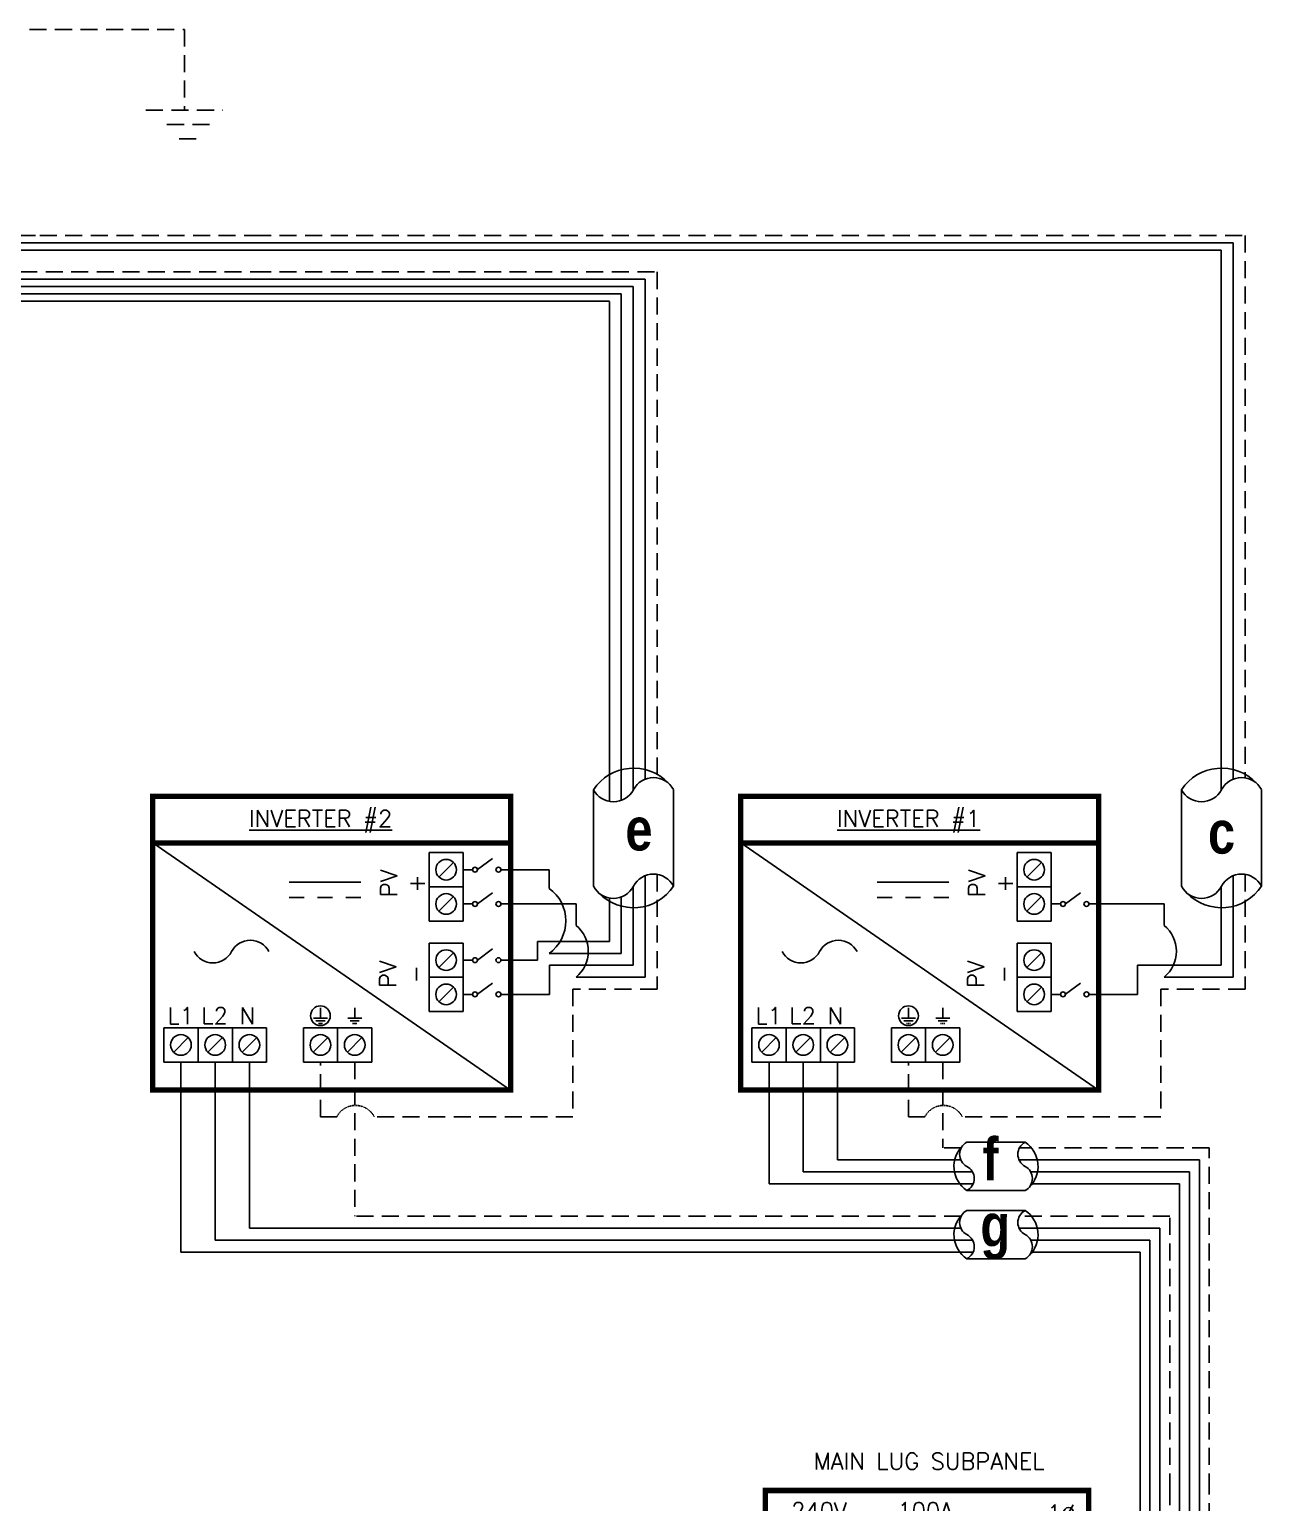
# Model space of a CAD drawing. Header units: feet. Extents: x 10801 to 11583, y 14552 to 15119.
# Drawn here: x 11311.6 to 11582.8, y 14789.4 to 15113.6 of the extents above; entities that cross this region are included whole.
import ezdxf

# ---------------------------------------------------------------- set-up
doc = ezdxf.new("R2010")
doc.units = ezdxf.units.FT
doc.header["$MEASUREMENT"] = 0
doc.linetypes.add('HIDDEN', pattern=[0.375, 0.25, -0.125])
for name, color, linetype in [('ONE LINE BLOCKS', 7, 'Continuous'), ('TABLES', 7, 'Continuous'), ('TEXT', 7, 'Continuous'), ('Z - TITLEBLOCK TXT', 7, 'Continuous')]:
    doc.layers.add(name, color=color, linetype=linetype)
doc.styles.add('ONE LINE TXT', font='techb___.ttf')
doc.styles.get("Standard").update_dxf_attribs({"font": 'simplex.shx'})

# ---------------------------------------------------------------- blocks, each defined once
blk = doc.blocks.new('*U13')
at = {"layer": 'ONE LINE BLOCKS', "linetype": 'Continuous'}
h = blk.add_hatch(color=1, dxfattribs=at)
h.dxf.hatch_style = 1
edge = h.paths.add_edge_path()
edge.add_arc((52.27, 61.39), 0.291, 0, 360)
h = blk.add_hatch(color=1, dxfattribs=at)
h.dxf.hatch_style = 1
edge = h.paths.add_edge_path()
edge.add_arc((58.94, 61.39), 0.291, 0, 360)
h = blk.add_hatch(color=1, dxfattribs=at)
h.dxf.hatch_style = 1
edge = h.paths.add_edge_path()
edge.add_arc((52.27, 58.01), 0.291, 0, 360)
h = blk.add_hatch(color=1, dxfattribs=at)
h.dxf.hatch_style = 1
edge = h.paths.add_edge_path()
edge.add_arc((58.94, 58.01), 0.291, 0, 360)
h = blk.add_hatch(color=1, dxfattribs=at)
h.dxf.hatch_style = 1
edge = h.paths.add_edge_path()
edge.add_arc((52.27, 46.83), 0.291, 0, 360)
h = blk.add_hatch(color=1, dxfattribs=at)
h.dxf.hatch_style = 1
edge = h.paths.add_edge_path()
edge.add_arc((58.94, 46.83), 0.291, 0, 360)
h = blk.add_hatch(color=1, dxfattribs=at)
h.dxf.hatch_style = 1
edge = h.paths.add_edge_path()
edge.add_arc((52.27, 43.45), 0.291, 0, 360)
h = blk.add_hatch(color=1, dxfattribs=at)
h.dxf.hatch_style = 1
edge = h.paths.add_edge_path()
edge.add_arc((58.94, 43.45), 0.291, 0, 360)
at = {"color": 7, "linetype": 'Continuous'}
for p, q in [((102.48, 74.03), (102.48, 61.39)), ((111.18, 74.03), (111.18, 46.83)), ((48.07, 61.39), (39.41, 61.39)), ((39.41, 61.39), (39.41, 46.83)), ((102.48, 61.39), (63.14, 61.39)), ((29, 46.83), (13.32, 46.83)), ((13.32, 46.83), (13.32, 9.66)), ((48.07, 46.83), (37.24, 46.83)), ((111.18, 46.83), (63.14, 46.83)), ((13.32, 9.66), (0, 9.66))]:
    blk.add_line(p, q, dxfattribs=at)
at = {"color": 10, "linetype": 'Continuous'}
for p, q in [((104.66, 74.03), (104.66, 58.01)), ((113.36, 74.03), (113.36, 43.45)), ((33.12, 43.45), (33.12, 58.01)), ((35.29, 58.01), (33.12, 58.01)), ((43.53, 58.01), (48.07, 58.01)), ((104.66, 58.01), (63.14, 58.01)), ((33.12, 43.45), (16.61, 43.45)), ((16.61, 6.49), (16.61, 43.45)), ((33.12, 43.45), (48.07, 43.45)), ((113.36, 43.45), (63.14, 43.45)), ((16.61, 6.49), (0, 6.49))]:
    blk.add_line(p, q, dxfattribs=at)
at = {"color": 253, "linetype": 'Continuous'}
for p, q in [((106.83, 74.03), (106.83, 48.32)), ((115.53, 74.03), (115.53, 28.42)), ((106.83, 39.76), (106.83, 32.77)), ((106.83, 32.77), (89.53, 32.77)), ((115.53, 28.42), (89.53, 28.42)), ((101.87, 11.02), (89.53, 11.02)), ((101.87, 5), (101.87, 11.02)), ((13.32, 3.45), (0, 3.45)), ((13.32, -3.56), (13.32, 3.45)), ((101.87, -3.56), (13.32, -3.56))]:
    blk.add_line(p, q, dxfattribs=at)
at = {"color": 10, "linetype": 'Continuous'}
blk.add_arc((39.41, 55.85), 4.65, 27.6639, 152.3361, dxfattribs=at)
at = {"color": 7, "linetype": 'Continuous'}
blk.add_arc((33.12, 44.67), 4.65, 27.6639, 152.3361, dxfattribs=at)
at = {"color": 253, "linetype": 'Continuous'}
for centre in [(110.41, 44.04), (105.44, 0.72)]:
    blk.add_arc(centre, 5.58, 129.9215, 230.0785, dxfattribs=at)
at = {"layer": 'ONE LINE BLOCKS', "lineweight": 50}
blk.add_line((20.02, 65.33), (91.19, 65.33), dxfattribs=at)
at = {"layer": 'ONE LINE BLOCKS', "lineweight": 50, "const_width": 1.19}
blk.add_lwpolyline([(20.02, 6.67), (20.02, 74.03), (91.19, 74.03), (91.19, 6.67)], close=True, dxfattribs=at)
at = {"layer": 'TEXT', "color": 92, "linetype": 'HIDDEN', "ltscale": 15}
for p, q in [((109.01, 48.32), (109.01, 74.03)), ((117.71, 0), (117.71, 74.03)), ((109.01, 32.7), (109.01, 39.76)), ((109.01, 2.18), (109.01, 24.14)), ((26.29, 19.65), (57.58, 19.65)), ((57.58, 2.18), (57.58, 19.65)), ((26.29, 15.3), (55.38, 15.3)), ((55.38, 0), (55.38, 15.3)), ((34.13, 10.94), (26.29, 10.94)), ((34.13, 0), (34.13, 10.94)), ((9.01, 0), (0, 0)), ((34.13, 0), (17.25, 0)), ((55.38, 0), (117.71, 0)), ((57.58, 2.18), (109.01, 2.18))]:
    blk.add_line(p, q, dxfattribs=at)
at = {"layer": 'TEXT', "color": 92, "linetype": 'HIDDEN', "flags": 128}
for points in [[(29.4, 34.92), (29.4, 31.42)], [(27.06, 31.42), (31.74, 31.42)], [(30.93, 30.55), (27.87, 30.55)], [(30.12, 29.68), (28.68, 29.68)]]:
    blk.add_lwpolyline(points, dxfattribs=at)
at = {"layer": 'TEXT', "color": 92, "linetype": 'Continuous', "ltscale": 4}
for centre in [(112.48, 44.04), (112.48, 28.42)]:
    blk.add_arc(centre, 5.51, 129.059, 230.941, dxfattribs=at)
at = {"layer": 'TEXT', "color": 92, "linetype": 'HIDDEN', "ltscale": 0.3}
blk.add_arc((13.13, -2.16), 4.65, 27.6639, 152.3361, dxfattribs=at)
at = {"layer": 'Z - TITLEBLOCK TXT', "color": 1, "linetype": 'Continuous'}
for p, q in [((21.75, 8.35), (21.75, 35.29)), ((21.75, 35.29), (26.29, 35.29)), ((26.29, 35.29), (26.29, 8.35)), ((84.99, 8.42), (84.99, 35.37)), ((84.99, 35.37), (89.53, 35.37)), ((89.53, 35.37), (89.53, 8.42)), ((26.29, 8.35), (21.75, 8.35)), ((89.53, 8.42), (84.99, 8.42))]:
    blk.add_line(p, q, dxfattribs=at)
at = {"layer": 'Z - TITLEBLOCK TXT', "color": 4, "linetype": 'Continuous'}
for p, q in [((24.81, 33.48), (23.24, 31.91)), ((88.04, 33.56), (86.47, 31.98)), ((88.04, 29.2), (86.47, 27.63)), ((24.81, 29.13), (23.24, 27.56)), ((24.81, 24.78), (23.24, 23.21)), ((88.04, 24.85), (86.47, 23.28)), ((24.81, 20.43), (23.24, 18.86)), ((88.04, 20.5), (86.47, 18.93)), ((24.81, 16.08), (23.24, 14.51)), ((88.04, 16.15), (86.47, 14.58)), ((24.81, 11.73), (23.24, 10.16)), ((88.04, 11.8), (86.47, 10.23))]:
    blk.add_line(p, q, dxfattribs=at)
at = {"layer": 'Z - TITLEBLOCK TXT', "color": 1, "linetype": 'Continuous', "flags": 128}
for points in [[(48.07, 61.39), (52.27, 61.39)], [(48.07, 61.39), (52.27, 61.39)], [(58.94, 61.39), (63.14, 61.39)], [(48.07, 58.01), (52.27, 58.01)], [(48.07, 58.01), (52.27, 58.01)], [(58.94, 58.01), (63.14, 58.01)], [(48.07, 46.83), (52.27, 46.83)], [(48.07, 46.83), (52.27, 46.83)], [(58.94, 46.83), (63.14, 46.83)], [(48.07, 43.45), (52.27, 43.45)], [(48.07, 43.45), (52.27, 43.45)], [(58.94, 43.45), (63.14, 43.45)]]:
    blk.add_lwpolyline(points, dxfattribs=at)
at = {"layer": 'Z - TITLEBLOCK TXT', "color": 1, "linetype": 'Continuous'}
for centre in [(52.27, 61.39), (58.94, 61.39), (52.27, 58.01), (58.94, 58.01), (52.27, 46.83), (58.94, 46.83), (52.27, 43.45), (58.94, 43.45)]:
    blk.add_circle(centre, 0.291, dxfattribs=at)
at = {"layer": 'Z - TITLEBLOCK TXT', "color": 4, "linetype": 'Continuous'}
for centre in [(24.02, 32.7), (87.26, 32.77), (24.02, 28.35), (87.26, 28.42), (24.02, 24), (87.26, 24.07), (24.02, 19.65), (87.26, 19.72), (24.02, 15.3), (87.26, 15.37), (24.02, 10.94), (87.26, 11.02)]:
    blk.add_circle(centre, 1.11, dxfattribs=at)
at = {"layer": 'Z - TITLEBLOCK TXT', "color": 1, "linetype": 'Continuous'}
for centre in [(55.6, 60.19), (55.6, 56.81), (55.6, 45.63), (55.6, 42.25)]:
    blk.add_arc(centre, 3.93, 40.3392, 139.6608, dxfattribs=at)
at = {"layer": 'TABLES', "color": 1, "linetype": 'Continuous'}
for p in [(47.57, 52.77), (47.57, 38.21)]:
    blk.add_text('2p##A', height=3.658, dxfattribs=at).set_placement(p)
at = {"layer": 'TABLES', "color": 4, "linetype": 'Continuous'}
blk.add_text('ISOLATED NEUTRAL', height=1.8743, rotation=90, dxfattribs=at).set_placement((84.33, 8.78))
at = {"layer": 'TEXT', "color": 1, "attachment_point": 5}
for s, width, gutter_width, insert, char_height in [('MAIN LUG SUBPANEL ', 62.3984, 7.17, (56.06, 80.46), 3.6576), ('240V', 0.1481, 0.75, (31.81, 69.58), 3.658), ('100A', 0.1481, 0.75, (55.19, 69.58), 3.658), ('1∅', 0.1481, 0.75, (85.17, 69.07), 3.658)]:
    blk.add_mtext_dynamic_manual_height_columns(s, width=width, gutter_width=gutter_width, heights=[0], dxfattribs=dict(at, insert=insert, char_height=char_height))

msp = doc.modelspace()

# ---------------------------------------------------------------- linework, layer by layer
at = {"color": 7, "linetype": 'Continuous'}
for p, q in [((11291.39, 15066.63), (11313.63, 15066.63)), ((11313.63, 15066.63), (11361.03, 15066.63)), ((11361.03, 15066.63), (11576.55, 15066.63)), ((11576.55, 15066.63), (11576.55, 14948.59)), ((11361.03, 15058.59), (11447.12, 15058.59)), ((11447.12, 15058.59), (11447.12, 14948.59)), ((11441.87, 15055.38), (11441.87, 14943.92)), ((11435.73, 14946.28), (11435.73, 14925.03)), ((11453.36, 14925.03), (11453.36, 14946.28)), ((11565.17, 14946.28), (11565.17, 14925.03)), ((11582.79, 14925.03), (11582.79, 14946.28)), ((11425.99, 14928.67), (11415.36, 14928.67)), ((11425.99, 14924.56), (11425.99, 14928.67)), ((11447.12, 14927.35), (11447.12, 14905.01)), ((11576.55, 14927.35), (11576.55, 14905.01)), ((11431.95, 14921.13), (11415.36, 14921.13)), ((11431.95, 14916.41), (11431.95, 14921.13)), ((11441.87, 14922.68), (11441.87, 14910.26)), ((11561.38, 14921.13), (11544.79, 14921.13)), ((11561.38, 14916.41), (11561.38, 14921.13)), ((11441.87, 14910.26), (11425.99, 14910.26)), ((11447.12, 14905.01), (11431.95, 14905.01)), ((11576.55, 14905.01), (11561.38, 14905.01)), ((11344.94, 14886.34), (11344.94, 14844.52)), ((11474.38, 14886.34), (11474.38, 14859.55)), ((11530.75, 14868.71), (11517.94, 14868.71)), ((11474.38, 14859.55), (11519.3, 14859.55)), ((11532.12, 14859.55), (11564.75, 14859.55)), ((11564.75, 14859.55), (11564.75, 14792.06)), ((11517.94, 14858.07), (11530.75, 14858.07)), ((11530.75, 14853.68), (11517.94, 14853.68)), ((11344.94, 14844.52), (11519.3, 14844.52)), ((11517.94, 14843.05), (11530.75, 14843.05)), ((11532.12, 14844.52), (11556.05, 14844.52)), ((11556.05, 14844.52), (11556.05, 14792.06))]:
    msp.add_line(p, q, dxfattribs=at)
at = {"color": 253, "linetype": 'Continuous'}
for p, q in [((11291.39, 15065.02), (11312.78, 15065.02)), ((11312.78, 15065.02), (11361.03, 15065.02)), ((11361.03, 15065.02), (11573.92, 15065.02)), ((11573.92, 15065.02), (11573.92, 14946.18)), ((11308.52, 15056.98), (11361.03, 15056.98)), ((11361.03, 15056.98), (11444.49, 15056.98)), ((11444.49, 15056.98), (11444.49, 14946.18)), ((11308.16, 15053.77), (11439.25, 15053.77)), ((11439.25, 15053.68), (11439.25, 14943.69)), ((11444.49, 14924.93), (11444.49, 14907.63)), ((11573.92, 14924.93), (11573.92, 14907.63)), ((11439.25, 14922.45), (11439.25, 14912.88)), ((11439.25, 14912.88), (11423.41, 14912.88)), ((11423.41, 14912.88), (11423.41, 14908.77)), ((11423.41, 14908.77), (11415.36, 14908.77)), ((11444.49, 14907.63), (11426.03, 14907.63)), ((11426.03, 14907.63), (11426.03, 14901.24)), ((11573.92, 14907.63), (11555.47, 14907.63)), ((11555.47, 14907.63), (11555.47, 14901.24)), ((11426.03, 14901.24), (11415.36, 14901.24)), ((11555.47, 14901.24), (11544.79, 14901.24)), ((11360.01, 14886.34), (11360.01, 14849.78)), ((11489.44, 14886.34), (11489.44, 14864.81)), ((11489.44, 14864.81), (11516.6, 14864.81)), ((11529.41, 14864.81), (11569.1, 14864.81)), ((11569.1, 14792.06), (11569.1, 14864.81)), ((11360.01, 14849.78), (11516.6, 14849.78)), ((11529.41, 14849.78), (11560.4, 14849.78)), ((11560.4, 14849.78), (11560.4, 14792.06))]:
    msp.add_line(p, q, dxfattribs=at)
for p, q in [((11308.73, 15058.59), (11361.03, 15058.59)), ((11305.57, 15055.37), (11441.87, 15055.38))]:
    msp.add_line(p, q)
at = {"color": 10, "linetype": 'Continuous'}
for p, q in [((11352.48, 14886.34), (11352.48, 14847.15)), ((11481.91, 14886.34), (11481.91, 14862.18)), ((11481.91, 14862.18), (11519.18, 14862.18)), ((11531.99, 14862.18), (11566.93, 14862.18)), ((11566.93, 14862.18), (11566.93, 14792.06)), ((11352.48, 14847.15), (11519.18, 14847.15)), ((11531.99, 14847.15), (11558.23, 14847.15)), ((11558.23, 14847.15), (11558.23, 14792.06))]:
    msp.add_line(p, q, dxfattribs=at)
at = {"color": 7, "linetype": 'Continuous'}
for centre, radius, start, end in [((11444.55, 14940.43), 10.58, 43.9732, 146.4265), ((11573.98, 14940.43), 10.58, 43.9732, 146.4265), ((11444.55, 14930.88), 10.58, 223.9732, 326.4265), ((11573.98, 14930.88), 10.58, 223.9732, 326.4265), ((11521.47, 14863.39), 6.38, 133.9732, 236.4265), ((11527.22, 14863.39), 6.38, 313.9732, 56.4265), ((11521.47, 14848.37), 6.38, 133.9732, 236.4265), ((11527.22, 14848.37), 6.38, 313.9732, 56.4265)]:
    msp.add_arc(centre, radius, start, end, dxfattribs=at)
at = {"layer": 'ONE LINE BLOCKS', "lineweight": 50, "const_width": 1.19}
for points in [[(11338.73, 14880.18), (11338.73, 14944.83), (11417.5, 14944.83), (11417.5, 14880.18)], [(11338.73, 14934.55), (11338.73, 14944.83), (11417.5, 14944.83), (11417.5, 14934.55)], [(11468.16, 14880.18), (11468.16, 14944.83), (11546.93, 14944.83), (11546.93, 14880.18)], [(11468.16, 14934.55), (11468.16, 14944.83), (11546.93, 14944.83), (11546.93, 14934.55)]]:
    msp.add_lwpolyline(points, close=True, dxfattribs=at)
at = {"layer": 'TEXT', "color": 92, "linetype": 'HIDDEN', "ltscale": 15}
for p, q in [((11311.59, 15113.57), (11345.7, 15113.57)), ((11345.7, 15113.57), (11345.7, 15095.78)), ((11303.57, 15068.24), (11313.85, 15068.24)), ((11313.85, 15068.24), (11361.03, 15068.24)), ((11361.03, 15068.24), (11579.17, 15068.24)), ((11579.17, 15068.24), (11579.17, 14948.88)), ((11309.55, 15060.2), (11361.03, 15060.2)), ((11361.03, 15060.2), (11449.74, 15060.2)), ((11449.74, 15060.2), (11449.74, 14948.88)), ((11449.74, 14927.64), (11449.74, 14902.39)), ((11579.17, 14927.64), (11579.17, 14902.39)), ((11449.74, 14902.39), (11431.23, 14902.39)), ((11431.23, 14902.39), (11431.23, 14874.31)), ((11579.17, 14902.39), (11560.66, 14902.39)), ((11560.66, 14902.39), (11560.66, 14874.31)), ((11375.65, 14874.31), (11375.65, 14886.34)), ((11383.19, 14886.34), (11383.19, 14852.41)), ((11505.08, 14874.31), (11505.08, 14886.34)), ((11512.62, 14886.34), (11512.62, 14867.44)), ((11375.65, 14874.31), (11379.25, 14874.31)), ((11431.23, 14874.31), (11387.49, 14874.31)), ((11505.08, 14874.31), (11508.68, 14874.31)), ((11560.66, 14874.31), (11516.92, 14874.31)), ((11516.67, 14867.44), (11512.62, 14867.44)), ((11571.28, 14867.44), (11529.49, 14867.44)), ((11571.28, 14792.06), (11571.28, 14867.44)), ((11516.67, 14852.41), (11383.19, 14852.41)), ((11562.58, 14852.41), (11529.49, 14852.41)), ((11562.58, 14792.06), (11562.58, 14852.41))]:
    msp.add_line(p, q, dxfattribs=at)
at = {"layer": 'TEXT', "color": 92, "linetype": 'HIDDEN', "ltscale": 15, "flags": 128}
for points in [[(11337.22, 15095.78), (11354.18, 15095.78)], [(11351.24, 15092.63), (11340.16, 15092.63)], [(11348.31, 15089.49), (11343.1, 15089.49)]]:
    msp.add_lwpolyline(points, dxfattribs=at)
at = {"layer": 'TEXT', "color": 92, "linetype": 'Continuous', "flags": 128}
for points in [[(11375.65, 14898.29), (11375.65, 14895.99)], [(11383.19, 14898.29), (11383.18, 14895.99)], [(11505.08, 14898.29), (11505.08, 14895.99)], [(11512.62, 14898.29), (11512.62, 14895.99)], [(11374.11, 14895.99), (11377.19, 14895.99)], [(11376.65, 14895.42), (11374.65, 14895.42)], [(11376.12, 14894.85), (11375.18, 14894.85)], [(11381.65, 14895.99), (11384.72, 14895.99)], [(11384.19, 14895.42), (11382.18, 14895.42)], [(11383.66, 14894.85), (11382.71, 14894.85)], [(11503.55, 14895.99), (11506.62, 14895.99)], [(11506.08, 14895.42), (11504.08, 14895.42)], [(11511.08, 14895.99), (11514.15, 14895.99)], [(11513.62, 14895.42), (11511.61, 14895.42)]]:
    msp.add_lwpolyline(points, dxfattribs=at)
at = {"layer": 'TEXT', "color": 92, "linetype": 'HIDDEN', "flags": 128}
for points in [[(11505.55, 14894.85), (11504.61, 14894.85)], [(11513.09, 14894.85), (11512.14, 14894.85)]]:
    msp.add_lwpolyline(points, dxfattribs=at)
at = {"layer": 'TEXT', "color": 92, "linetype": 'Continuous'}
for centre in [(11375.65, 14896.54), (11505.08, 14896.54)]:
    msp.add_circle(centre, 2.17, dxfattribs=at)
at = {"layer": 'TEXT', "color": 92, "linetype": 'HIDDEN', "ltscale": 0.3}
for centre in [(11383.37, 14872.15), (11512.8, 14872.15)]:
    msp.add_arc(centre, 4.65, 27.6639, 152.3361, dxfattribs=at)
at = {"layer": 'Z - TITLEBLOCK TXT', "color": 7, "linetype": 'Continuous'}
for p, q in [((11417.5, 14880.18), (11338.73, 14934.55)), ((11546.93, 14880.18), (11468.16, 14934.55)), ((11384.55, 14925.94), (11368.78, 14925.94)), ((11513.98, 14925.94), (11498.22, 14925.94)), ((11372.08, 14922.53), (11368.78, 14922.53)), ((11378.31, 14922.53), (11375.02, 14922.53)), ((11384.55, 14922.53), (11381.26, 14922.53)), ((11501.51, 14922.53), (11498.22, 14922.53)), ((11507.75, 14922.53), (11504.45, 14922.53)), ((11513.98, 14922.53), (11510.69, 14922.53))]:
    msp.add_line(p, q, dxfattribs=at)
at = {"layer": 'Z - TITLEBLOCK TXT', "color": 1, "linetype": 'Continuous'}
for p, q in [((11399.54, 14917.36), (11399.54, 14932.43)), ((11399.54, 14932.43), (11407.08, 14932.43)), ((11399.54, 14917.36), (11399.54, 14932.43)), ((11407.08, 14932.43), (11407.08, 14917.36)), ((11407.08, 14932.43), (11407.08, 14924.9)), ((11413.51, 14931.13), (11410.24, 14928.69)), ((11528.98, 14917.36), (11528.98, 14932.43)), ((11528.98, 14932.43), (11536.51, 14932.43)), ((11528.98, 14917.36), (11528.98, 14932.43)), ((11536.51, 14932.43), (11536.51, 14917.36)), ((11536.51, 14932.43), (11536.51, 14924.9)), ((11407.08, 14928.67), (11409.12, 14928.67)), ((11407.08, 14924.9), (11399.54, 14924.9)), ((11536.51, 14924.9), (11528.98, 14924.9)), ((11407.08, 14921.13), (11409.12, 14921.13)), ((11413.51, 14923.59), (11410.24, 14921.15)), ((11536.51, 14921.13), (11538.55, 14921.13)), ((11542.94, 14923.59), (11539.67, 14921.15)), ((11407.08, 14917.36), (11399.54, 14917.36)), ((11536.51, 14917.36), (11528.98, 14917.36)), ((11399.54, 14897.47), (11399.54, 14912.54)), ((11399.54, 14912.54), (11407.08, 14912.54)), ((11407.08, 14912.54), (11407.08, 14905)), ((11413.51, 14911.23), (11410.24, 14908.79)), ((11528.98, 14897.47), (11528.98, 14912.54)), ((11528.98, 14912.54), (11536.51, 14912.54)), ((11536.51, 14912.54), (11536.51, 14905)), ((11407.08, 14908.77), (11409.12, 14908.77)), ((11407.08, 14905), (11399.54, 14905)), ((11407.08, 14905), (11407.08, 14897.47)), ((11536.51, 14905), (11528.98, 14905)), ((11536.51, 14905), (11536.51, 14897.47)), ((11413.51, 14903.7), (11410.24, 14901.25)), ((11542.94, 14903.7), (11539.67, 14901.25)), ((11407.08, 14901.24), (11409.12, 14901.24)), ((11536.51, 14901.24), (11538.55, 14901.24)), ((11407.08, 14897.47), (11399.54, 14897.47)), ((11536.51, 14897.47), (11528.98, 14897.47)), ((11341.18, 14893.88), (11356.25, 14893.88)), ((11341.18, 14886.34), (11341.18, 14893.88)), ((11341.18, 14893.88), (11348.71, 14893.88)), ((11348.71, 14893.88), (11348.71, 14886.34)), ((11356.25, 14893.88), (11356.25, 14886.34)), ((11356.25, 14893.88), (11363.78, 14893.88)), ((11363.78, 14893.88), (11363.78, 14886.34)), ((11371.88, 14893.88), (11386.95, 14893.88)), ((11371.88, 14886.34), (11371.88, 14893.88)), ((11371.88, 14893.88), (11379.42, 14893.88)), ((11379.42, 14893.88), (11379.42, 14886.34)), ((11386.95, 14893.88), (11386.95, 14886.34)), ((11470.61, 14893.88), (11485.68, 14893.88)), ((11470.61, 14886.34), (11470.61, 14893.88)), ((11470.61, 14893.88), (11478.14, 14893.88)), ((11478.14, 14893.88), (11478.14, 14886.34)), ((11485.68, 14893.88), (11485.68, 14886.34)), ((11485.68, 14893.88), (11493.21, 14893.88)), ((11493.21, 14893.88), (11493.21, 14886.34)), ((11501.32, 14893.88), (11516.38, 14893.88)), ((11501.32, 14886.34), (11501.32, 14893.88)), ((11501.32, 14893.88), (11508.85, 14893.88)), ((11508.85, 14893.88), (11508.85, 14886.34)), ((11516.38, 14893.88), (11516.38, 14886.34)), ((11356.25, 14886.34), (11341.18, 14886.34)), ((11356.25, 14886.34), (11363.78, 14886.34)), ((11386.95, 14886.34), (11371.88, 14886.34)), ((11485.68, 14886.34), (11470.61, 14886.34)), ((11485.68, 14886.34), (11493.21, 14886.34)), ((11516.38, 14886.34), (11501.32, 14886.34))]:
    msp.add_line(p, q, dxfattribs=at)
at = {"layer": 'Z - TITLEBLOCK TXT', "color": 4, "linetype": 'Continuous'}
for p, q in [((11404.92, 14930.27), (11401.7, 14927.06)), ((11534.35, 14930.27), (11531.14, 14927.06)), ((11404.92, 14922.74), (11401.7, 14919.53)), ((11534.35, 14922.74), (11531.14, 14919.53)), ((11404.92, 14910.38), (11401.7, 14907.16)), ((11534.35, 14910.38), (11531.14, 14907.16)), ((11404.92, 14902.84), (11401.7, 14899.63)), ((11534.35, 14902.84), (11531.14, 14899.63)), ((11346.55, 14891.72), (11343.34, 14888.5)), ((11354.09, 14891.72), (11350.87, 14888.5)), ((11361.62, 14891.72), (11358.41, 14888.5)), ((11377.26, 14891.72), (11374.04, 14888.5)), ((11384.79, 14891.72), (11381.58, 14888.5)), ((11475.98, 14891.72), (11472.77, 14888.5)), ((11483.52, 14891.72), (11480.3, 14888.5)), ((11491.05, 14891.72), (11487.84, 14888.5)), ((11506.69, 14891.72), (11503.48, 14888.5)), ((11514.22, 14891.72), (11511.01, 14888.5))]:
    msp.add_line(p, q, dxfattribs=at)
for centre in [(11403.31, 14928.67), (11532.74, 14928.67), (11403.31, 14921.13), (11532.74, 14921.13), (11403.31, 14908.77), (11532.74, 14908.77), (11403.31, 14901.24), (11532.74, 14901.24), (11344.94, 14890.11), (11352.48, 14890.11), (11360.01, 14890.11), (11375.65, 14890.11), (11383.19, 14890.11), (11474.38, 14890.11), (11481.91, 14890.11), (11489.44, 14890.11), (11505.08, 14890.11), (11512.62, 14890.11)]:
    msp.add_circle(centre, 2.27, dxfattribs=at)
at = {"layer": 'Z - TITLEBLOCK TXT', "color": 1, "linetype": 'Continuous'}
for centre in [(11409.66, 14928.67), (11414.82, 14928.67), (11409.66, 14921.13), (11414.82, 14921.13), (11539.09, 14921.13), (11544.25, 14921.13), (11409.66, 14908.77), (11414.82, 14908.77), (11409.66, 14901.24), (11414.82, 14901.24), (11539.09, 14901.24), (11544.25, 14901.24)]:
    msp.add_circle(centre, 0.541, dxfattribs=at)
at = {"layer": 'Z - TITLEBLOCK TXT', "linetype": 'Continuous'}
for centre, radius, start, end in [((11448.96, 14943.97), 4.98, 27.6639, 152.3361), ((11578.39, 14943.97), 4.98, 27.6639, 152.3361), ((11440.14, 14948.59), 4.98, 207.6639, 332.3361), ((11569.57, 14948.59), 4.98, 207.6639, 332.3361), ((11448.96, 14922.72), 4.98, 27.6639, 152.3361), ((11578.39, 14922.72), 4.98, 27.6639, 152.3361), ((11420.86, 14917.41), 8.8, 305.6505, 54.3495), ((11440.14, 14927.34), 4.98, 207.6639, 332.3361), ((11569.57, 14927.34), 4.98, 207.6639, 332.3361), ((11427.17, 14910.71), 7.43, 309.9338, 50.0662), ((11556.61, 14910.71), 7.43, 309.9338, 50.0662), ((11360.2, 14908.49), 4.65, 27.6639, 152.3361), ((11489.63, 14908.49), 4.65, 27.6639, 152.3361), ((11351.96, 14912.81), 4.65, 207.6639, 332.3361), ((11481.39, 14912.81), 4.65, 207.6639, 332.3361), ((11519.33, 14866.05), 3, 117.6639, 242.3361), ((11532.15, 14866.05), 3, 117.6639, 242.3361), ((11516.55, 14860.73), 3, 297.6639, 62.3361), ((11529.36, 14860.73), 3, 297.6639, 62.3361), ((11519.33, 14851.02), 3, 117.6639, 242.3361), ((11532.15, 14851.02), 3, 117.6639, 242.3361), ((11516.55, 14845.71), 3, 297.6639, 62.3361), ((11529.36, 14845.71), 3, 297.6639, 62.3361)]:
    msp.add_arc(centre, radius, start, end, dxfattribs=at)

# ---------------------------------------------------------------- block references
msp.add_blockref('*U13', (11453.57, 14718.03))

# ---------------------------------------------------------------- texts
at = {"layer": 'TABLES', "color": 1, "linetype": 'Continuous'}
for s, p in [('%%UINVERTER #2', (11359.94, 14938.09)), ('%%UINVERTER #1', (11489.37, 14938.09))]:
    msp.add_text(s, height=3.6576, dxfattribs=at).set_placement(p)
at = {"layer": 'TEXT', "color": 1, "char_height": 3.658, "attachment_point": 5, "rotation": 90}
for s, width, insert in [('PV +', 2.8378, (11393.73, 14925.65)), ('PV +', 2.8378, (11523.16, 14925.65)), ('PV -', 2.8013, (11393.51, 14905.67)), ('PV -', 2.8013, (11522.94, 14905.67))]:
    msp.add_mtext_dynamic_manual_height_columns(s, width=width, gutter_width=0.75, heights=[0], dxfattribs=dict(at, insert=insert))
at = {"layer": 'TEXT', "color": 1, "attachment_point": 5}
for s, insert, char_height in [('L1', (11344.89, 14896.52), 3.658), ('L2', (11352.35, 14896.55), 3.658), ('N', (11359.6, 14896.49), 3.66), ('L1', (11474.32, 14896.52), 3.658), ('L2', (11481.78, 14896.55), 3.658), ('N', (11489.03, 14896.49), 3.66)]:
    msp.add_mtext_dynamic_manual_height_columns(s, width=0.1481, gutter_width=0.75, heights=[0], dxfattribs=dict(at, insert=insert, char_height=char_height))
at = {"layer": 'Z - TITLEBLOCK TXT', "color": 1, "linetype": 'Continuous', "char_height": 9.3833, "attachment_point": 1, "style": 'ONE LINE TXT'}
for s, insert in [('{\\W1;\\C256;e}', (11442.76, 14942.29)), ('{\\W1;\\C256;c}', (11570.99, 14941.6)), ('{\\W1;\\C256;f}', (11521.36, 14869.7)), ('{\\W1;\\C256;g}', (11520.9, 14855.12))]:
    msp.add_mtext_dynamic_manual_height_columns(s, width=0.1385, gutter_width=2.13, heights=[0], dxfattribs=dict(at, insert=insert))

doc.saveas('drawing.dxf')
